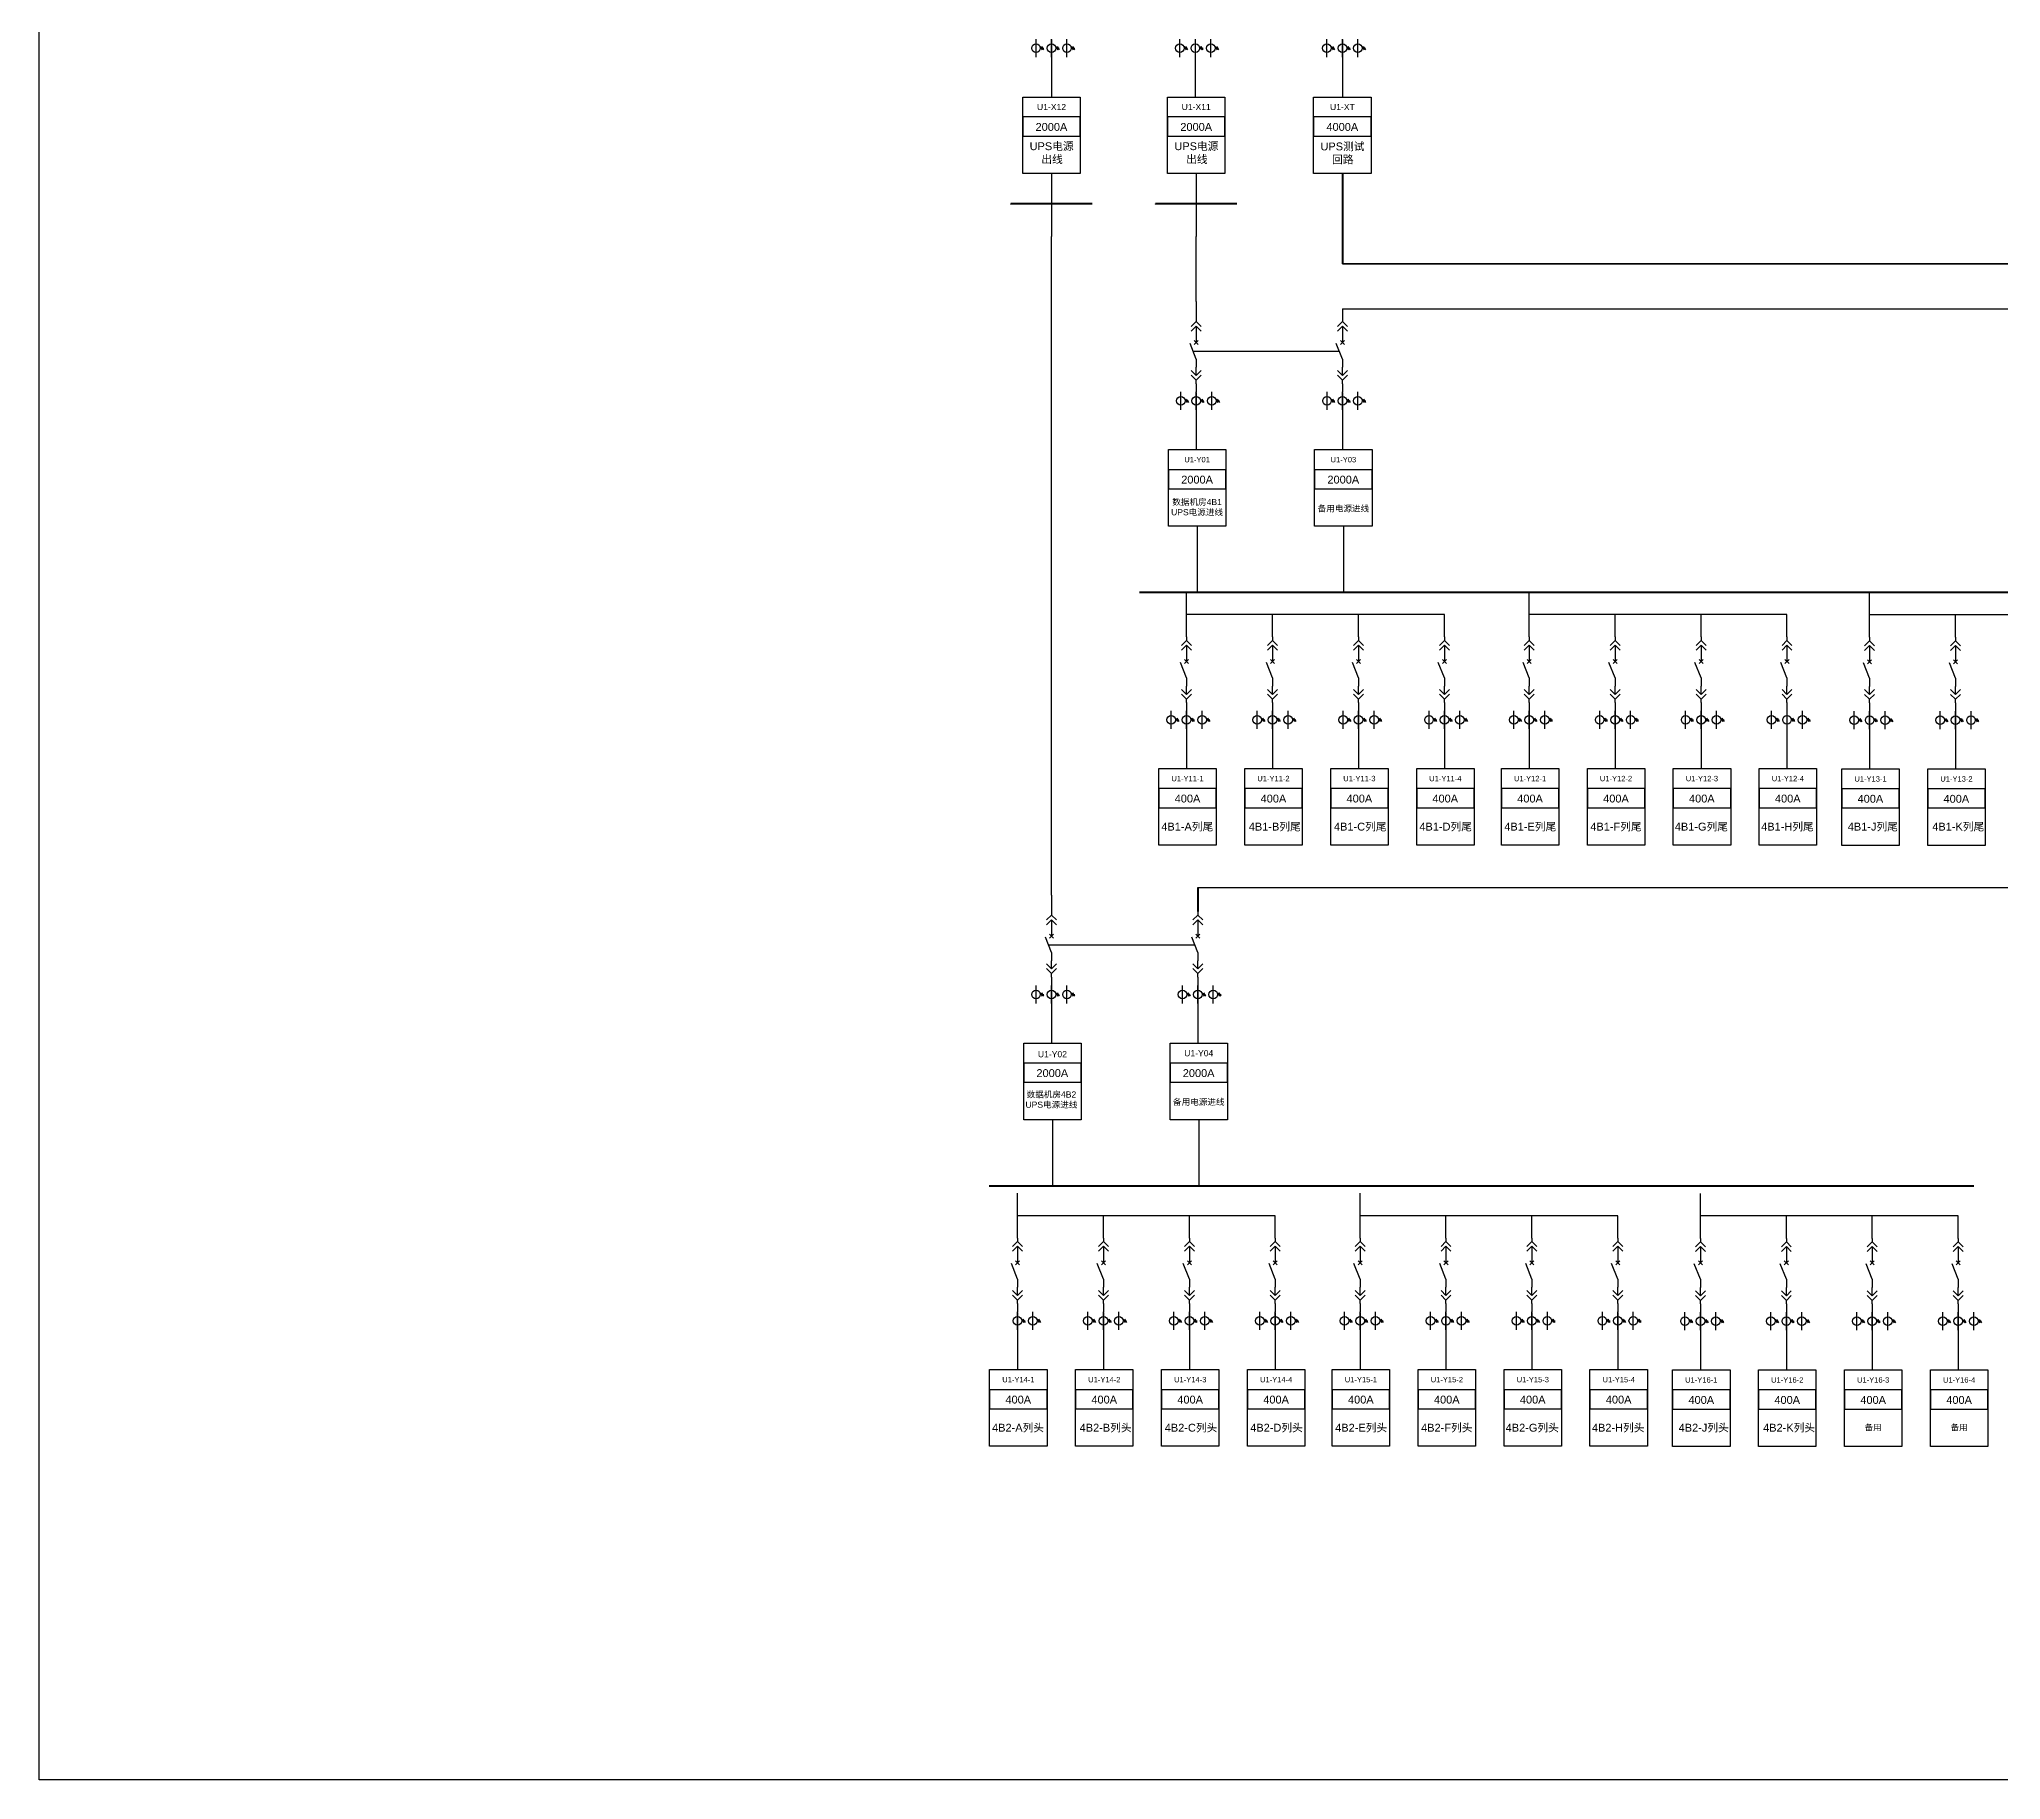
# Model space of a CAD drawing. Header units: millimetres. Extents: x -3460 to -460, y 6070 to 9130.
# Drawn here: x -1465.7 to -1287.6, y 6490.8 to 6648.8 of the extents above; entities that cross this region are included whole.
import ezdxf
from ezdxf.enums import TextEntityAlignment as Align

# ---------------------------------------------------------------- set-up
doc = ezdxf.new("R2010")
doc.units = ezdxf.units.MM
doc.header["$LTSCALE"] = 1000
doc.header["$MEASUREMENT"] = 0
doc.linetypes.add('HIDDEN', pattern=[0.375, 0.25, -0.125])
doc.styles.get("Standard").update_dxf_attribs({"font": 'arial.ttf'})

# ---------------------------------------------------------------- blocks, each defined once
blk = doc.blocks.new('DYDQAA03')
at = {"color": 0}
for points in [[(0, 0), (0, -1.5)], [(-2.12, -3.62), (0, -1.5)], [(-2.12, -5.62), (0, -3.5)], [(2.12, -3.62), (0, -1.5)], [(2.12, -5.62), (0, -3.5)], [(0, -3.5), (0, -7)]]:
    blk.add_lwpolyline(points, dxfattribs=at)
blk = doc.blocks.new('DYDQAA09')
at = {"color": 0}
blk.add_lwpolyline([(0, 0), (0, -3.5)], dxfattribs=at)
blk.add_lwpolyline([(0, 0), (0, -3.5)], dxfattribs=at)
blk.add_lwpolyline([(0, 0), (0, -3.5)], dxfattribs=at)
blk.add_lwpolyline([(0, 0), (0, -3.5)], dxfattribs=at)
blk.add_lwpolyline([(0, 0), (0, -3.5)], dxfattribs=at)
blk.add_lwpolyline([(0, 0), (0, -3.5)], dxfattribs=at)
blk.add_lwpolyline([(0, 0), (0, -3.5)], dxfattribs=at)
blk.add_lwpolyline([(0, 0), (0, -3.5)], dxfattribs=at)
blk.add_lwpolyline([(0, 0), (0, -3.5)], dxfattribs=at)
blk = doc.blocks.new('DYDQ0201')
at = {"color": 0}
for points in [[(0.86, -0.86), (-0.86, 0.86)], [(-0.86, -0.86), (0.86, 0.86)], [(0, -7), (-2.61, -0.37)]]:
    blk.add_lwpolyline(points, dxfattribs=at)
blk = doc.blocks.new('DYDQAA04')
at = {"color": 0}
for points in [[(0, -3.5), (0, 0)], [(-2.12, -1.38), (0, -3.5)], [(-2.12, -3.38), (0, -5.5)], [(2.12, -1.38), (0, -3.5)], [(2.12, -3.38), (0, -5.5)], [(0, -7), (0, -5.5)]]:
    blk.add_lwpolyline(points, dxfattribs=at)
blk = doc.blocks.new('A$C03DD39B5')
for p, q in [((417, 475), (283, 392)), ((417, 422), (283, 339)), ((350, 333), (350, 467))]:
    blk.add_line(p, q)
blk.add_lwpolyline([(700, 167), (0, 167)])
blk.add_circle((350, 167), 167)
blk = doc.blocks.new('DYDQAA05')
at = {"color": 0}
blk.add_lwpolyline([(0, 0), (0, -7)], dxfattribs=at)

msp = doc.modelspace()

# ---------------------------------------------------------------- linework, layer by layer
for p, q in [((-1373.78, 6648.8, 18716.39), (-1373.78, 6647.16, 18716.39)), ((-1360.73, 6648.8, 18716.39), (-1360.73, 6647.16, 18716.39)), ((-1347.38, 6648.8, 18716.39), (-1347.38, 6647.16, 18716.39)), ((-1373.78, 6647.16, 18716.39), (-1373.78, 6643.59, 18716.39)), ((-1360.73, 6647.16, 18716.39), (-1360.73, 6643.59, 18716.39)), ((-1347.38, 6647.16, 18716.39), (-1347.38, 6643.59, 18716.39)), ((-1373.78, 6636.64, 18716.39), (-1373.78, 6630.92, 18716.39)), ((-1360.65, 6636.64, 18684.9), (-1360.65, 6630.92, 18684.9)), ((-1373.78, 6571.12, 15949.84), (-1373.78, 6630.92, 17333.12)), ((-1360.65, 6625.01, 15918.35), (-1360.65, 6630.92, 17301.63)), ((-1360.65, 6616.77, 18119.57), (-1360.65, 6615.13, 18119.57)), ((-1360.65, 6615.13, 18119.57), (-1360.65, 6611.57, 18119.57)), ((-1360.57, 6604.62, 18088.08), (-1360.57, 6598.63, 18559.63)), ((-1361.52, 6594.56, 15131.89), (-1361.52, 6598.63, 16515.17)), ((-1330.43, 6594.56, 15131.89), (-1330.43, 6598.63, 16515.17)), ((-1299.53, 6594.54, 15131.89), (-1299.53, 6598.61, 16515.17)), ((-1353.72, 6596.6, 16515.17), (-1361.52, 6596.6, 15823.53)), ((-1353.72, 6594.56, 16515.17), (-1353.72, 6596.6, 16515.17)), ((-1345.92, 6596.6, 17206.81), (-1353.72, 6596.6, 16515.17)), ((-1345.92, 6594.56, 17206.81), (-1345.92, 6596.6, 17206.81)), ((-1338.12, 6596.6, 17898.44), (-1345.92, 6596.6, 17206.81)), ((-1338.12, 6594.56, 17898.44), (-1338.12, 6596.6, 17898.44)), ((-1322.63, 6596.6, 16515.17), (-1330.43, 6596.6, 15823.53)), ((-1322.63, 6594.56, 16515.17), (-1322.63, 6596.6, 16515.17)), ((-1314.83, 6596.6, 17206.81), (-1322.63, 6596.6, 16515.17)), ((-1314.83, 6594.56, 17206.81), (-1314.83, 6596.6, 17206.81)), ((-1307.03, 6596.6, 17898.44), (-1314.83, 6596.6, 17206.81)), ((-1307.03, 6594.56, 17898.44), (-1307.03, 6596.6, 17898.44)), ((-1291.73, 6596.57, 16515.17), (-1299.53, 6596.57, 15823.53)), ((-1291.73, 6594.54, 16515.17), (-1291.73, 6596.57, 16515.17)), ((-1283.93, 6596.57, 17206.81), (-1291.73, 6596.57, 16515.17)), ((-1361.52, 6587.81, 17333.11), (-1361.52, 6586.17, 17333.11)), ((-1353.72, 6587.81, 18716.38), (-1353.72, 6586.17, 18716.38)), ((-1345.92, 6587.81, 19408.02), (-1345.92, 6586.17, 19408.02)), ((-1338.12, 6587.81, 20099.66), (-1338.12, 6586.17, 20099.66)), ((-1330.43, 6587.81, 17333.11), (-1330.43, 6586.17, 17333.11)), ((-1322.63, 6587.81, 18716.38), (-1322.63, 6586.17, 18716.38)), ((-1314.83, 6587.81, 19408.02), (-1314.83, 6586.17, 19408.02)), ((-1307.03, 6587.81, 20099.66), (-1307.03, 6586.17, 20099.66)), ((-1299.53, 6587.79, 17333.11), (-1299.53, 6586.15, 17333.11)), ((-1291.73, 6587.79, 18716.38), (-1291.73, 6586.15, 18716.38)), ((-1361.52, 6586.17, 17333.11), (-1361.52, 6582.61, 17333.11)), ((-1353.72, 6586.17, 18716.38), (-1353.72, 6582.61, 18716.38)), ((-1345.92, 6586.17, 19408.02), (-1345.92, 6582.61, 19408.02)), ((-1338.12, 6586.17, 20099.66), (-1338.12, 6582.61, 20099.66)), ((-1330.43, 6586.17, 17333.11), (-1330.43, 6582.61, 17333.11)), ((-1322.63, 6586.17, 18716.38), (-1322.63, 6582.61, 18716.38)), ((-1314.83, 6586.17, 19408.02), (-1314.83, 6582.61, 19408.02)), ((-1307.03, 6586.17, 20099.66), (-1307.03, 6582.61, 20099.66)), ((-1299.53, 6586.15, 17333.11), (-1299.53, 6582.58, 17333.11)), ((-1291.73, 6586.15, 18716.38), (-1291.73, 6582.58, 18716.38)), ((-1373.78, 6562.88, 18151.06), (-1373.78, 6561.24, 18151.06)), ((-1373.78, 6561.24, 18151.06), (-1373.78, 6557.67, 18151.06)), ((-1373.7, 6550.72, 18119.57), (-1373.7, 6544.73, 18591.11)), ((-1376.87, 6539.98, -6304.14), (-1376.87, 6544.05, -4920.86)), ((-1345.78, 6539.98, -6304.14), (-1345.78, 6544.05, -4920.86)), ((-1314.89, 6539.95, -6304.14), (-1314.89, 6544.02, -4920.86)), ((-1369.07, 6542.01, -4920.86), (-1376.87, 6542.01, -5612.5)), ((-1369.07, 6539.98, -4920.86), (-1369.07, 6542.01, -4920.86)), ((-1361.27, 6542.01, -4229.22), (-1369.07, 6542.01, -4920.86)), ((-1361.27, 6539.98, -4229.22), (-1361.27, 6542.01, -4229.22)), ((-1353.48, 6542.01, -3537.58), (-1361.27, 6542.01, -4229.22)), ((-1353.48, 6539.98, -3537.58), (-1353.48, 6542.01, -3537.58)), ((-1337.98, 6542.01, -4920.86), (-1345.78, 6542.01, -5612.5)), ((-1337.98, 6539.98, -4920.86), (-1337.98, 6542.01, -4920.86)), ((-1330.19, 6542.01, -4229.22), (-1337.98, 6542.01, -4920.86)), ((-1330.19, 6539.98, -4229.22), (-1330.19, 6542.01, -4229.22)), ((-1322.39, 6542.01, -3537.58), (-1330.19, 6542.01, -4229.22)), ((-1322.39, 6539.98, -3537.58), (-1322.39, 6542.01, -3537.58)), ((-1307.09, 6541.99, -4920.86), (-1314.89, 6541.99, -5612.5)), ((-1307.09, 6539.95, -4920.86), (-1307.09, 6541.99, -4920.86)), ((-1299.29, 6541.99, -4229.22), (-1307.09, 6541.99, -4920.86)), ((-1299.29, 6539.95, -4229.22), (-1299.29, 6541.99, -4229.22)), ((-1291.49, 6541.99, -3537.58), (-1299.29, 6541.99, -4229.22)), ((-1291.49, 6539.95, -3537.58), (-1291.49, 6541.99, -3537.58)), ((-1376.87, 6533.23, -4102.92), (-1376.87, 6531.59, -4102.92)), ((-1369.07, 6533.23, -2719.65), (-1369.07, 6531.59, -2719.65)), ((-1361.27, 6533.23, -2028.01), (-1361.27, 6531.59, -2028.01)), ((-1353.48, 6533.23, -1336.37), (-1353.48, 6531.59, -1336.37)), ((-1345.78, 6533.23, -4102.92), (-1345.78, 6531.59, -4102.92)), ((-1337.98, 6533.23, -2719.65), (-1337.98, 6531.59, -2719.65)), ((-1330.19, 6533.23, -2028.01), (-1330.19, 6531.59, -2028.01)), ((-1322.39, 6533.23, -1336.37), (-1322.39, 6531.59, -1336.37)), ((-1314.89, 6533.21, -4102.92), (-1314.89, 6531.57, -4102.92)), ((-1307.09, 6533.21, -2719.65), (-1307.09, 6531.57, -2719.65)), ((-1299.29, 6533.21, -2028.01), (-1299.29, 6531.57, -2028.01)), ((-1291.49, 6533.21, -1336.37), (-1291.49, 6531.57, -1336.37)), ((-1376.87, 6531.59, -4102.92), (-1376.87, 6528.03, -4102.92)), ((-1369.07, 6531.59, -2719.65), (-1369.07, 6528.03, -2719.65)), ((-1361.27, 6531.59, -2028.01), (-1361.27, 6528.03, -2028.01)), ((-1353.48, 6531.59, -1336.37), (-1353.48, 6528.03, -1336.37)), ((-1345.78, 6531.59, -4102.92), (-1345.78, 6528.03, -4102.92)), ((-1337.98, 6531.59, -2719.65), (-1337.98, 6528.03, -2719.65)), ((-1330.19, 6531.59, -2028.01), (-1330.19, 6528.03, -2028.01)), ((-1322.39, 6531.59, -1336.37), (-1322.39, 6528.03, -1336.37)), ((-1314.89, 6531.57, -4102.92), (-1314.89, 6528, -4102.92)), ((-1307.09, 6531.57, -2719.65), (-1307.09, 6528, -2719.65)), ((-1299.29, 6531.57, -2028.01), (-1299.29, 6528, -2028.01)), ((-1291.49, 6531.57, -1336.37), (-1291.49, 6528, -1336.37))]:
    msp.add_line(p, q)
at = {"color": 6, "lineweight": 40, "true_color": 0xff00ff}
msp.add_line((-1347.38, 6636.64, 18683.88), (-1347.38, 6628.45, 16608.97), dxfattribs=at)
at = {"color": 6, "lineweight": 35, "true_color": 0xff00ff}
msp.add_line((-1347.38, 6628.45, 16608.97), (-1127.8, 6628.45, 16608.97), dxfattribs=at)
at = {"color": 5}
for p, q in [((-1347.38, 6624.35, 13873.9), (-1347.38, 6623.52, 15918.35)), ((-1347.38, 6616.77, 18119.57), (-1347.38, 6615.13, 18119.57)), ((-1347.38, 6615.13, 18119.57), (-1347.38, 6611.57, 18119.57)), ((-1347.29, 6604.62, 18088.08), (-1347.29, 6598.63, 18559.63)), ((-1360.5, 6562.88, 19755.44), (-1360.5, 6561.24, 19755.44)), ((-1360.5, 6561.24, 19755.44), (-1360.5, 6557.67, 19755.44)), ((-1360.42, 6550.72, 19723.95), (-1360.42, 6544.73, 20195.5))]:
    msp.add_line(p, q, dxfattribs=at)
at = {"color": 3, "lineweight": 30, "true_color": 0x00ff00}
for p, q in [((-1347.38, 6624.35, 14896.12), (-1208.03, 6624.35, 3956.7)), ((-1360.5, 6571.81, 14818.13), (-1250.63, 6571.81, -6431.83))]:
    msp.add_line(p, q, dxfattribs=at)
at = {"linetype": 'HIDDEN', "ltscale": 2}
for p, q in [((-1360.92, 6620.5, 15918.35), (-1347.64, 6620.5, 15918.35)), ((-1374.06, 6566.61, 17554.23), (-1360.78, 6566.61, 17554.23))]:
    msp.add_line(p, q, dxfattribs=at)
at = {"color": 1, "lineweight": 40}
for p, q in [((-1365.79, 6598.63, 18559.63), (-1277, 6598.63, 18559.63)), ((-1379.43, 6544.73, 18591.11), (-1290.06, 6544.73, 18591.11))]:
    msp.add_line(p, q, dxfattribs=at)
at = {"color": 5, "lineweight": 40}
msp.add_line((-1360.5, 6571.81, 14818.13), (-1360.5, 6569.63, 17554.23), dxfattribs=at)
at = {"color": 1, "lineweight": 30, "ltscale": 0.002916}
msp.add_lwpolyline([(-1465.66, 6806.47), (-1111.46, 6806.47), (-1111.46, 6490.78), (-1465.66, 6490.78)], close=True, dxfattribs=at)
for points, elevation in [([(-1376.39, 6643.59), (-1371.18, 6643.59), (-1371.18, 6636.64), (-1376.39, 6636.64)], 18716.39), ([(-1363.25, 6643.59), (-1358.04, 6643.59), (-1358.04, 6636.64), (-1363.25, 6636.64)], 18684.9), ([(-1376.39, 6640.04), (-1371.18, 6640.04), (-1371.18, 6641.78), (-1376.39, 6641.78)], 18716.39), ([(-1363.25, 6640.04), (-1358.04, 6640.04), (-1358.04, 6641.78), (-1363.25, 6641.78)], 18684.9), ([(-1363.17, 6611.57), (-1357.96, 6611.57), (-1357.96, 6604.62), (-1363.17, 6604.62)], 18088.08), ([(-1363.17, 6608.02), (-1357.96, 6608.02), (-1357.96, 6609.75), (-1363.17, 6609.75)], 18088.08), ([(-1364.04, 6582.61), (-1358.83, 6582.61), (-1358.83, 6575.65), (-1364.04, 6575.65)], 17301.62), ([(-1356.24, 6582.61), (-1351.03, 6582.61), (-1351.03, 6575.65), (-1356.24, 6575.65)], 18684.89), ([(-1348.44, 6582.61), (-1343.23, 6582.61), (-1343.23, 6575.65), (-1348.44, 6575.65)], 19376.53), ([(-1340.64, 6582.61), (-1335.43, 6582.61), (-1335.43, 6575.65), (-1340.64, 6575.65)], 20068.17), ([(-1332.95, 6582.61), (-1327.74, 6582.61), (-1327.74, 6575.65), (-1332.95, 6575.65)], 17301.62), ([(-1325.15, 6582.61), (-1319.94, 6582.61), (-1319.94, 6575.65), (-1325.15, 6575.65)], 18684.89), ([(-1317.35, 6582.61), (-1312.14, 6582.61), (-1312.14, 6575.65), (-1317.35, 6575.65)], 19376.53), ([(-1309.55, 6582.61), (-1304.34, 6582.61), (-1304.34, 6575.65), (-1309.55, 6575.65)], 20068.17), ([(-1302.05, 6582.58), (-1296.84, 6582.58), (-1296.84, 6575.63), (-1302.05, 6575.63)], 17301.62), ([(-1294.25, 6582.58), (-1289.04, 6582.58), (-1289.04, 6575.63), (-1294.25, 6575.63)], 18684.89), ([(-1364.04, 6579.05), (-1358.83, 6579.05), (-1358.83, 6580.79), (-1364.04, 6580.79)], 17301.62), ([(-1356.24, 6579.05), (-1351.03, 6579.05), (-1351.03, 6580.79), (-1356.24, 6580.79)], 18684.89), ([(-1348.44, 6579.05), (-1343.23, 6579.05), (-1343.23, 6580.79), (-1348.44, 6580.79)], 19376.53), ([(-1340.64, 6579.05), (-1335.43, 6579.05), (-1335.43, 6580.79), (-1340.64, 6580.79)], 20068.17), ([(-1332.95, 6579.05), (-1327.74, 6579.05), (-1327.74, 6580.79), (-1332.95, 6580.79)], 17301.62), ([(-1325.15, 6579.05), (-1319.94, 6579.05), (-1319.94, 6580.79), (-1325.15, 6580.79)], 18684.89), ([(-1317.35, 6579.05), (-1312.14, 6579.05), (-1312.14, 6580.79), (-1317.35, 6580.79)], 19376.53), ([(-1309.55, 6579.05), (-1304.34, 6579.05), (-1304.34, 6580.79), (-1309.55, 6580.79)], 20068.17), ([(-1302.05, 6579.03), (-1296.84, 6579.03), (-1296.84, 6580.77), (-1302.05, 6580.77)], 17301.62), ([(-1294.25, 6579.03), (-1289.04, 6579.03), (-1289.04, 6580.77), (-1294.25, 6580.77)], 18684.89), ([(-1376.31, 6557.67), (-1371.1, 6557.67), (-1371.1, 6550.72), (-1376.31, 6550.72)], 18119.57), ([(-1376.31, 6554.12), (-1371.1, 6554.12), (-1371.1, 6555.86), (-1376.31, 6555.86)], 18119.57), ([(-1379.4, 6528.03), (-1374.19, 6528.03), (-1374.19, 6521.07), (-1379.4, 6521.07)], -4134.41), ([(-1371.6, 6528.03), (-1366.39, 6528.03), (-1366.39, 6521.07), (-1371.6, 6521.07)], -2751.13), ([(-1363.8, 6528.03), (-1358.59, 6528.03), (-1358.59, 6521.07), (-1363.8, 6521.07)], -2059.5), ([(-1356, 6528.03), (-1350.79, 6528.03), (-1350.79, 6521.07), (-1356, 6521.07)], -1367.86), ([(-1348.31, 6528.03), (-1343.1, 6528.03), (-1343.1, 6521.07), (-1348.31, 6521.07)], -4134.41), ([(-1340.51, 6528.03), (-1335.3, 6528.03), (-1335.3, 6521.07), (-1340.51, 6521.07)], -2751.13), ([(-1332.71, 6528.03), (-1327.5, 6528.03), (-1327.5, 6521.07), (-1332.71, 6521.07)], -2059.5), ([(-1324.91, 6528.03), (-1319.7, 6528.03), (-1319.7, 6521.07), (-1324.91, 6521.07)], -1367.86), ([(-1317.41, 6528), (-1312.2, 6528), (-1312.2, 6521.05), (-1317.41, 6521.05)], -4134.41), ([(-1309.61, 6528), (-1304.4, 6528), (-1304.4, 6521.05), (-1309.61, 6521.05)], -2751.13), ([(-1301.81, 6528), (-1296.6, 6528), (-1296.6, 6521.05), (-1301.81, 6521.05)], -2059.5), ([(-1294.01, 6528), (-1288.8, 6528), (-1288.8, 6521.05), (-1294.01, 6521.05)], -1367.86), ([(-1379.4, 6524.47), (-1374.19, 6524.47), (-1374.19, 6526.21), (-1379.4, 6526.21)], -4134.41), ([(-1371.6, 6524.47), (-1366.39, 6524.47), (-1366.39, 6526.21), (-1371.6, 6526.21)], -2751.13), ([(-1363.8, 6524.47), (-1358.59, 6524.47), (-1358.59, 6526.21), (-1363.8, 6526.21)], -2059.5), ([(-1356, 6524.47), (-1350.79, 6524.47), (-1350.79, 6526.21), (-1356, 6526.21)], -1367.86), ([(-1348.31, 6524.47), (-1343.1, 6524.47), (-1343.1, 6526.21), (-1348.31, 6526.21)], -4134.41), ([(-1340.51, 6524.47), (-1335.3, 6524.47), (-1335.3, 6526.21), (-1340.51, 6526.21)], -2751.13), ([(-1332.71, 6524.47), (-1327.5, 6524.47), (-1327.5, 6526.21), (-1332.71, 6526.21)], -2059.5), ([(-1324.91, 6524.47), (-1319.7, 6524.47), (-1319.7, 6526.21), (-1324.91, 6526.21)], -1367.86), ([(-1317.41, 6524.45), (-1312.2, 6524.45), (-1312.2, 6526.18), (-1317.41, 6526.18)], -4134.41), ([(-1309.61, 6524.45), (-1304.4, 6524.45), (-1304.4, 6526.18), (-1309.61, 6526.18)], -2751.13), ([(-1301.81, 6524.45), (-1296.6, 6524.45), (-1296.6, 6526.18), (-1301.81, 6526.18)], -2059.5), ([(-1294.01, 6524.45), (-1288.8, 6524.45), (-1288.8, 6526.18), (-1294.01, 6526.18)], -1367.86)]:
    msp.add_lwpolyline(points, close=True, dxfattribs=dict(elevation=elevation))
at = {"color": 1, "elevation": 18683.88}
for points in [[(-1349.99, 6643.59), (-1344.78, 6643.59), (-1344.78, 6636.64), (-1349.99, 6636.64)], [(-1349.99, 6640.04), (-1344.78, 6640.04), (-1344.78, 6641.78), (-1349.99, 6641.78)]]:
    msp.add_lwpolyline(points, close=True, dxfattribs=at)
at = {"color": 1, "lineweight": 40, "ltscale": 100}
for points, elevation in [([(-1370.1, 6633.88), (-1377.47, 6633.88), (-1377.47, 6633.88)], 8215.37), ([(-1356.96, 6633.88), (-1364.33, 6633.88), (-1364.33, 6633.88)], 8183.89)]:
    msp.add_lwpolyline(points, dxfattribs=dict(at, elevation=elevation))
at = {"color": 5}
for points, elevation in [([(-1349.9, 6611.57), (-1344.69, 6611.57), (-1344.69, 6604.62), (-1349.9, 6604.62)], 18088.08), ([(-1349.9, 6608.02), (-1344.69, 6608.02), (-1344.69, 6609.75), (-1349.9, 6609.75)], 18088.08), ([(-1363.02, 6557.67), (-1357.81, 6557.67), (-1357.81, 6550.72), (-1363.02, 6550.72)], 19723.95), ([(-1363.02, 6554.12), (-1357.81, 6554.12), (-1357.81, 6555.86), (-1363.02, 6555.86)], 19723.95)]:
    msp.add_lwpolyline(points, close=True, dxfattribs=dict(at, elevation=elevation))

# ---------------------------------------------------------------- block references
at = {"linetype": 'Continuous', "xscale": 0.002338875, "yscale": 0.002338875, "zscale": 0.002338875, "rotation": 270}
for p in [(-1375.58, 6648.84, 18716.39), (-1374.17, 6648.84, 18716.39), (-1372.77, 6648.84, 18716.39), (-1362.52, 6648.84, 18716.39), (-1361.12, 6648.84, 18716.39), (-1359.71, 6648.84, 18716.39), (-1349.18, 6648.84, 18716.39), (-1347.77, 6648.84, 18716.39), (-1346.37, 6648.84, 18716.39), (-1362.44, 6616.82, 18119.57), (-1361.04, 6616.82, 18119.57), (-1359.63, 6616.82, 18119.57), (-1363.31, 6587.86, 17333.11), (-1361.91, 6587.86, 17333.11), (-1360.5, 6587.86, 17333.11), (-1355.51, 6587.86, 18716.38), (-1354.11, 6587.86, 18716.38), (-1352.7, 6587.86, 18716.38), (-1347.71, 6587.86, 19408.02), (-1346.31, 6587.86, 19408.02), (-1344.9, 6587.86, 19408.02), (-1339.91, 6587.86, 20099.66), (-1338.51, 6587.86, 20099.66), (-1337.11, 6587.86, 20099.66), (-1332.22, 6587.86, 17333.11), (-1330.82, 6587.86, 17333.11), (-1329.41, 6587.86, 17333.11), (-1324.42, 6587.86, 18716.38), (-1323.02, 6587.86, 18716.38), (-1321.61, 6587.86, 18716.38), (-1316.62, 6587.86, 19408.02), (-1315.22, 6587.86, 19408.02), (-1313.82, 6587.86, 19408.02), (-1308.82, 6587.86, 20099.66), (-1307.42, 6587.86, 20099.66), (-1306.02, 6587.86, 20099.66), (-1301.32, 6587.83, 17333.11), (-1299.92, 6587.83, 17333.11), (-1298.52, 6587.83, 17333.11), (-1293.52, 6587.83, 18716.38), (-1292.12, 6587.83, 18716.38), (-1290.72, 6587.83, 18716.38), (-1375.58, 6562.92, 18151.06), (-1374.17, 6562.92, 18151.06), (-1372.77, 6562.92, 18151.06), (-1377.26, 6533.27, -4102.92), (-1375.86, 6533.27, -4102.92), (-1370.87, 6533.27, -2719.65), (-1369.46, 6533.27, -2719.65), (-1368.06, 6533.27, -2719.65), (-1363.07, 6533.27, -2028.01), (-1361.66, 6533.27, -2028.01), (-1360.26, 6533.27, -2028.01), (-1355.27, 6533.27, -1336.37), (-1353.87, 6533.27, -1336.37), (-1352.46, 6533.27, -1336.37), (-1347.58, 6533.27, -4102.92), (-1346.17, 6533.27, -4102.92), (-1344.77, 6533.27, -4102.92), (-1339.78, 6533.27, -2719.65), (-1338.37, 6533.27, -2719.65), (-1336.97, 6533.27, -2719.65), (-1331.98, 6533.27, -2028.01), (-1330.58, 6533.27, -2028.01), (-1329.17, 6533.27, -2028.01), (-1324.18, 6533.27, -1336.37), (-1322.78, 6533.27, -1336.37), (-1321.37, 6533.27, -1336.37), (-1316.68, 6533.25, -4102.92), (-1315.28, 6533.25, -4102.92), (-1313.87, 6533.25, -4102.92), (-1308.88, 6533.25, -2719.65), (-1307.48, 6533.25, -2719.65), (-1306.07, 6533.25, -2719.65), (-1301.08, 6533.25, -2028.01), (-1299.68, 6533.25, -2028.01), (-1298.27, 6533.25, -2028.01), (-1293.28, 6533.25, -1336.37), (-1291.88, 6533.25, -1336.37), (-1290.47, 6533.25, -1336.37)]:
    msp.add_blockref('A$C03DD39B5', p, dxfattribs=at)
at = {"xscale": 0.2128954749704126, "yscale": 0.2128954749704126, "zscale": 0.2128954749704126}
for name, p in [('DYDQAA05', (-1360.65, 6625.01, 15918.35)), ('DYDQAA03', (-1360.65, 6623.52, 15918.35)), ('DYDQ0201', (-1360.65, 6621.29, 15918.35)), ('DYDQAA09', (-1360.65, 6622.03, 15918.35)), ('DYDQAA09', (-1360.65, 6619.8, 15918.35)), ('DYDQAA04', (-1360.65, 6619.05, 15918.35)), ('DYDQAA09', (-1360.65, 6617.56, 15918.35)), ('DYDQAA03', (-1361.52, 6594.56, 15131.89)), ('DYDQAA03', (-1353.72, 6594.56, 16515.17)), ('DYDQAA03', (-1345.92, 6594.56, 17206.81)), ('DYDQAA03', (-1338.12, 6594.56, 17898.44)), ('DYDQAA03', (-1330.43, 6594.56, 15131.89)), ('DYDQAA03', (-1322.63, 6594.56, 16515.17)), ('DYDQAA03', (-1314.83, 6594.56, 17206.81)), ('DYDQAA03', (-1307.03, 6594.56, 17898.44)), ('DYDQAA03', (-1299.53, 6594.54, 15131.89)), ('DYDQAA03', (-1291.73, 6594.54, 16515.17)), ('DYDQ0201', (-1361.52, 6592.33, 15131.89)), ('DYDQAA09', (-1361.52, 6593.07, 15131.89)), ('DYDQ0201', (-1353.72, 6592.33, 16515.17)), ('DYDQAA09', (-1353.72, 6593.07, 16515.17)), ('DYDQ0201', (-1345.92, 6592.33, 17206.81)), ('DYDQAA09', (-1345.92, 6593.07, 17206.81)), ('DYDQ0201', (-1338.12, 6592.33, 17898.44)), ('DYDQAA09', (-1338.12, 6593.07, 17898.44)), ('DYDQ0201', (-1330.43, 6592.33, 15131.89)), ('DYDQAA09', (-1330.43, 6593.07, 15131.89)), ('DYDQ0201', (-1322.63, 6592.33, 16515.17)), ('DYDQAA09', (-1322.63, 6593.07, 16515.17)), ('DYDQ0201', (-1314.83, 6592.33, 17206.81)), ('DYDQAA09', (-1314.83, 6593.07, 17206.81)), ('DYDQ0201', (-1307.03, 6592.33, 17898.44)), ('DYDQAA09', (-1307.03, 6593.07, 17898.44)), ('DYDQ0201', (-1299.53, 6592.3, 15131.89)), ('DYDQAA09', (-1299.53, 6593.05, 15131.89)), ('DYDQ0201', (-1291.73, 6592.3, 16515.17)), ('DYDQAA09', (-1291.73, 6593.05, 16515.17)), ('DYDQAA09', (-1361.52, 6590.84, 15131.89)), ('DYDQAA09', (-1353.72, 6590.84, 16515.17)), ('DYDQAA09', (-1345.92, 6590.84, 17206.81)), ('DYDQAA09', (-1338.12, 6590.84, 17898.44)), ('DYDQAA09', (-1330.43, 6590.84, 15131.89)), ('DYDQAA09', (-1322.63, 6590.84, 16515.17)), ('DYDQAA09', (-1314.83, 6590.84, 17206.81)), ('DYDQAA09', (-1307.03, 6590.84, 17898.44)), ('DYDQAA09', (-1299.53, 6590.81, 15131.89)), ('DYDQAA09', (-1291.73, 6590.81, 16515.17)), ('DYDQAA04', (-1361.52, 6590.09, 15131.89)), ('DYDQAA04', (-1353.72, 6590.09, 16515.17)), ('DYDQAA04', (-1345.92, 6590.09, 17206.81)), ('DYDQAA04', (-1338.12, 6590.09, 17898.44)), ('DYDQAA04', (-1330.43, 6590.09, 15131.89)), ('DYDQAA04', (-1322.63, 6590.09, 16515.17)), ('DYDQAA04', (-1314.83, 6590.09, 17206.81)), ('DYDQAA04', (-1307.03, 6590.09, 17898.44)), ('DYDQAA04', (-1299.53, 6590.07, 15131.89)), ('DYDQAA04', (-1291.73, 6590.07, 16515.17)), ('DYDQAA09', (-1361.52, 6588.6, 15131.89)), ('DYDQAA09', (-1353.72, 6588.6, 16515.17)), ('DYDQAA09', (-1345.92, 6588.6, 17206.81)), ('DYDQAA09', (-1338.12, 6588.6, 17898.44)), ('DYDQAA09', (-1330.43, 6588.6, 15131.89)), ('DYDQAA09', (-1322.63, 6588.6, 16515.17)), ('DYDQAA09', (-1314.83, 6588.6, 17206.81)), ('DYDQAA09', (-1307.03, 6588.6, 17898.44)), ('DYDQAA09', (-1299.53, 6588.58, 15131.89)), ('DYDQAA09', (-1291.73, 6588.58, 16515.17)), ('DYDQAA05', (-1373.78, 6571.12, 15949.84)), ('DYDQAA03', (-1373.78, 6569.63, 15949.84)), ('DYDQ0201', (-1373.78, 6567.39, 15949.84)), ('DYDQAA09', (-1373.78, 6568.14, 15949.84)), ('DYDQAA09', (-1373.78, 6565.9, 15949.84)), ('DYDQAA04', (-1373.78, 6565.16, 15949.84)), ('DYDQAA09', (-1373.78, 6563.67, 15949.84)), ('DYDQAA03', (-1376.87, 6539.98, -6304.14)), ('DYDQAA03', (-1369.07, 6539.98, -4920.86)), ('DYDQAA03', (-1361.27, 6539.98, -4229.22)), ('DYDQAA03', (-1353.48, 6539.98, -3537.58)), ('DYDQAA03', (-1345.78, 6539.98, -6304.14)), ('DYDQAA03', (-1337.98, 6539.98, -4920.86)), ('DYDQAA03', (-1330.19, 6539.98, -4229.22)), ('DYDQAA03', (-1322.39, 6539.98, -3537.58)), ('DYDQAA03', (-1314.89, 6539.95, -6304.14)), ('DYDQAA03', (-1307.09, 6539.95, -4920.86)), ('DYDQAA03', (-1299.29, 6539.95, -4229.22)), ('DYDQAA03', (-1291.49, 6539.95, -3537.58)), ('DYDQ0201', (-1376.87, 6537.74, -6304.14)), ('DYDQAA09', (-1376.87, 6538.49, -6304.14)), ('DYDQ0201', (-1369.07, 6537.74, -4920.86)), ('DYDQAA09', (-1369.07, 6538.49, -4920.86)), ('DYDQ0201', (-1361.27, 6537.74, -4229.22)), ('DYDQAA09', (-1361.27, 6538.49, -4229.22)), ('DYDQ0201', (-1353.48, 6537.74, -3537.58)), ('DYDQAA09', (-1353.48, 6538.49, -3537.58)), ('DYDQ0201', (-1345.78, 6537.74, -6304.14)), ('DYDQAA09', (-1345.78, 6538.49, -6304.14)), ('DYDQ0201', (-1337.98, 6537.74, -4920.86)), ('DYDQAA09', (-1337.98, 6538.49, -4920.86)), ('DYDQ0201', (-1330.19, 6537.74, -4229.22)), ('DYDQAA09', (-1330.19, 6538.49, -4229.22)), ('DYDQ0201', (-1322.39, 6537.74, -3537.58)), ('DYDQAA09', (-1322.39, 6538.49, -3537.58)), ('DYDQ0201', (-1314.89, 6537.72, -6304.14)), ('DYDQAA09', (-1314.89, 6538.46, -6304.14)), ('DYDQ0201', (-1307.09, 6537.72, -4920.86)), ('DYDQAA09', (-1307.09, 6538.46, -4920.86)), ('DYDQ0201', (-1299.29, 6537.72, -4229.22)), ('DYDQAA09', (-1299.29, 6538.46, -4229.22)), ('DYDQ0201', (-1291.49, 6537.72, -3537.58)), ('DYDQAA09', (-1291.49, 6538.46, -3537.58)), ('DYDQAA04', (-1376.87, 6535.51, -6304.14)), ('DYDQAA09', (-1376.87, 6536.25, -6304.14)), ('DYDQAA04', (-1369.07, 6535.51, -4920.86)), ('DYDQAA09', (-1369.07, 6536.25, -4920.86)), ('DYDQAA04', (-1361.27, 6535.51, -4229.22)), ('DYDQAA09', (-1361.27, 6536.25, -4229.22)), ('DYDQAA04', (-1353.48, 6535.51, -3537.58)), ('DYDQAA09', (-1353.48, 6536.25, -3537.58)), ('DYDQAA04', (-1345.78, 6535.51, -6304.14)), ('DYDQAA09', (-1345.78, 6536.25, -6304.14)), ('DYDQAA04', (-1337.98, 6535.51, -4920.86)), ('DYDQAA09', (-1337.98, 6536.25, -4920.86)), ('DYDQAA04', (-1330.19, 6535.51, -4229.22)), ('DYDQAA09', (-1330.19, 6536.25, -4229.22)), ('DYDQAA04', (-1322.39, 6535.51, -3537.58)), ('DYDQAA09', (-1322.39, 6536.25, -3537.58)), ('DYDQAA04', (-1314.89, 6535.48, -6304.14)), ('DYDQAA09', (-1314.89, 6536.23, -6304.14)), ('DYDQAA04', (-1307.09, 6535.48, -4920.86)), ('DYDQAA09', (-1307.09, 6536.23, -4920.86)), ('DYDQAA04', (-1299.29, 6535.48, -4229.22)), ('DYDQAA09', (-1299.29, 6536.23, -4229.22)), ('DYDQAA04', (-1291.49, 6535.48, -3537.58)), ('DYDQAA09', (-1291.49, 6536.23, -3537.58)), ('DYDQAA09', (-1376.87, 6534.02, -6304.14)), ('DYDQAA09', (-1369.07, 6534.02, -4920.86)), ('DYDQAA09', (-1361.27, 6534.02, -4229.22)), ('DYDQAA09', (-1353.48, 6534.02, -3537.58)), ('DYDQAA09', (-1345.78, 6534.02, -6304.14)), ('DYDQAA09', (-1337.98, 6534.02, -4920.86)), ('DYDQAA09', (-1330.19, 6534.02, -4229.22)), ('DYDQAA09', (-1322.39, 6534.02, -3537.58)), ('DYDQAA09', (-1314.89, 6533.99, -6304.14)), ('DYDQAA09', (-1307.09, 6533.99, -4920.86)), ('DYDQAA09', (-1299.29, 6533.99, -4229.22)), ('DYDQAA09', (-1291.49, 6533.99, -3537.58))]:
    msp.add_blockref(name, p, dxfattribs=at)
at = {"color": 5, "xscale": 0.2128954749704126, "yscale": 0.2128954749704126, "zscale": 0.2128954749704126}
for name, p in [('DYDQAA03', (-1347.38, 6623.52, 15918.35)), ('DYDQ0201', (-1347.38, 6621.29, 15918.35)), ('DYDQAA09', (-1347.38, 6622.03, 15918.35)), ('DYDQAA09', (-1347.38, 6619.8, 15918.35)), ('DYDQAA04', (-1347.38, 6619.05, 15918.35)), ('DYDQAA09', (-1347.38, 6617.56, 15918.35)), ('DYDQAA03', (-1360.5, 6569.63, 17554.23)), ('DYDQ0201', (-1360.5, 6567.39, 17554.23)), ('DYDQAA09', (-1360.5, 6568.14, 17554.23)), ('DYDQAA09', (-1360.5, 6565.9, 17554.23)), ('DYDQAA04', (-1360.5, 6565.16, 17554.23)), ('DYDQAA09', (-1360.5, 6563.67, 17554.23))]:
    msp.add_blockref(name, p, dxfattribs=at)
at = {"color": 5, "linetype": 'Continuous', "xscale": 0.002338875, "yscale": 0.002338875, "zscale": 0.002338875, "rotation": 270}
for p in [(-1349.17, 6616.82, 18119.57), (-1347.77, 6616.82, 18119.57), (-1346.36, 6616.82, 18119.57), (-1362.29, 6562.92, 19755.44), (-1360.89, 6562.92, 19755.44), (-1359.49, 6562.92, 19755.44)]:
    msp.add_blockref('A$C03DD39B5', p, dxfattribs=at)

# ---------------------------------------------------------------- texts
at = {"lineweight": 0}
for s, p in [('2000A', (-1373.79, 6640.52, 17333.12)), ('2000A', (-1360.65, 6640.52, 17301.63)), ('2000A', (-1360.57, 6608.49, 16704.8)), ('400A', (-1361.44, 6579.53, 15918.34)), ('400A', (-1353.64, 6579.53, 17301.62)), ('400A', (-1345.84, 6579.53, 17993.26)), ('400A', (-1338.05, 6579.53, 18684.89)), ('400A', (-1330.35, 6579.53, 15918.34)), ('400A', (-1322.55, 6579.53, 17301.62)), ('400A', (-1314.76, 6579.53, 17993.26)), ('400A', (-1306.96, 6579.53, 18684.89)), ('400A', (-1299.46, 6579.51, 15918.34)), ('400A', (-1291.66, 6579.51, 17301.62)), ('4B1-A列尾', (-1361.46, 6576.98, 21730.49)), ('4B1-B列尾', (-1353.52, 6576.98, 21730.49)), ('4B1-C列尾', (-1345.76, 6576.98, 21730.49)), ('4B1-D列尾', (-1338.01, 6576.98, 21730.49)), ('4B1-E列尾', (-1330.33, 6576.98, 21730.49)), ('4B1-F列尾', (-1322.55, 6576.98, 21730.49)), ('4B1-G列尾', (-1314.8, 6576.98, -2751.13)), ('4B1-H列尾', (-1306.99, 6576.98, -2751.13)), ('4B1-J列尾', (-1299.24, 6576.98, 21730.49)), ('4B1-K列尾', (-1291.49, 6576.98, 21730.49)), ('2000A', (-1373.71, 6554.6, 16736.29)), ('400A', (-1376.8, 6524.95, -5517.69)), ('400A', (-1369, 6524.95, -4134.41)), ('400A', (-1361.2, 6524.95, -3442.77)), ('400A', (-1353.4, 6524.95, -2751.13)), ('400A', (-1345.71, 6524.95, -5517.69)), ('400A', (-1337.91, 6524.95, -4134.41)), ('400A', (-1330.11, 6524.95, -3442.77)), ('400A', (-1322.31, 6524.95, -2751.13)), ('400A', (-1314.81, 6524.92, -5517.69)), ('400A', (-1307.01, 6524.92, -4134.41)), ('400A', (-1299.21, 6524.92, -3442.77)), ('400A', (-1291.41, 6524.92, -2751.13)), ('4B2-A列头', (-1376.82, 6522.4, 294.46)), ('4B2-B列头', (-1368.87, 6522.4, 294.46)), ('4B2-C列头', (-1361.12, 6522.4, 294.46)), ('4B2-D列头', (-1353.36, 6522.4, 294.46)), ('4B2-E列头', (-1345.68, 6522.4, 294.46)), ('4B2-F列头', (-1337.91, 6522.4, 294.46)), ('4B2-G列头', (-1330.15, 6522.4, -24187.16)), ('4B2-H列头', (-1322.35, 6522.4, -24187.16)), ('4B2-J列头', (-1314.59, 6522.4, 294.46)), ('4B2-K列头', (-1306.84, 6522.4, 294.46))]:
    msp.add_text(s, height=0.713, dxfattribs=at).set_placement(p, align=Align.CENTER)
at = {"color": 1, "lineweight": 0}
msp.add_text('4000A', height=0.713, dxfattribs=at).set_placement((-1347.39, 6640.52, 17300.61), align=Align.CENTER)
at = {"color": 5, "lineweight": 0}
for p in [(-1347.3, 6608.49, 16704.8), (-1360.43, 6554.6, 18340.68)]:
    msp.add_text('2000A', height=0.713, dxfattribs=at).set_placement(p, align=Align.CENTER)
at = {"width": 5.2091}
for s, insert, char_height, attachment_point in [('U1-X12', (-1373.78, 6642.68, 20791.31), 0.557, 5), ('U1-X11', (-1360.65, 6642.68, 21577.76), 0.557, 5), ('\\pi0.62243;UPS{\\fSimSun|b0|i0|c134|p2;电源\\P\\pi1.68468;出线}', (-1376.39, 6639.48, 16138.44), 0.7128, 1), ('\\pi0.62243;UPS{\\fSimSun|b0|i0|c134|p2;电源\\P\\pi1.68468;出线}', (-1363.25, 6639.48, 17395.42), 0.7128, 1), ('U1-Y01', (-1360.57, 6610.66, 18088.08), 0.49, 5), ('{\\fSimSun|b0|i0|c134|p2;\\H0.78125x;数据机房\\fArial|b0|i0|c0|p34;4B1\\PUPS\\fSimSun|b0|i0|c134|p2;电源进线\\P}', (-1360.57, 6606.32, 18088.08), 0.7128, 5), ('U1-Y11-1\\P', (-1361.44, 6581.7, 17301.62), 0.49, 5), ('U1-Y11-2\\P', (-1353.64, 6581.7, 18684.89), 0.49, 5), ('U1-Y11-3\\P', (-1345.84, 6581.7, 19376.53), 0.49, 5), ('U1-Y11-4\\P', (-1338.04, 6581.7, 20068.17), 0.49, 5), ('U1-Y12-1\\P', (-1330.35, 6581.7, 17301.62), 0.49, 5), ('U1-Y12-2\\P', (-1322.55, 6581.7, 18684.89), 0.49, 5), ('U1-Y12-3\\P', (-1314.75, 6581.7, 19376.53), 0.49, 5), ('U1-Y12-4\\P', (-1306.95, 6581.7, 20068.17), 0.49, 5), ('U1-Y13-1\\P', (-1299.45, 6581.67, 17301.62), 0.49, 5), ('U1-Y13-2\\P', (-1291.65, 6581.67, 18684.89), 0.49, 5), ('U1-Y02', (-1373.7, 6556.67, 15917.33), 0.557, 5), ('{\\fSimSun|b0|i0|c134|p2;数据机房}4B2 \\PUPS{\\fSimSun|b0|i0|c134|p2;电源进线}', (-1373.79, 6552.52, 13024.48), 0.5569, 5), ('U1-Y14-1\\P', (-1376.79, 6527.12, -4134.41), 0.49, 5), ('U1-Y14-2\\P', (-1368.99, 6527.12, -2751.13), 0.49, 5), ('U1-Y14-3\\P', (-1361.19, 6527.12, -2059.5), 0.49, 5), ('U1-Y14-4\\P', (-1353.39, 6527.12, -1367.86), 0.49, 5), ('U1-Y15-1\\P', (-1345.7, 6527.12, -4134.41), 0.49, 5), ('U1-Y15-2\\P', (-1337.9, 6527.12, -2751.13), 0.49, 5), ('U1-Y15-3\\P', (-1330.1, 6527.12, -2059.5), 0.49, 5), ('U1-Y15-4\\P', (-1322.3, 6527.12, -1367.86), 0.49, 5), ('U1-Y16-1\\P', (-1314.81, 6527.09, -4134.41), 0.49, 5), ('U1-Y16-2\\P', (-1307.01, 6527.09, -2751.13), 0.49, 5), ('U1-Y16-3\\P', (-1299.21, 6527.09, -2059.5), 0.49, 5), ('U1-Y16-4\\P', (-1291.41, 6527.09, -1367.86), 0.49, 5), ('{\\fSimSun|b0|i0|c134|p2;\\H0.78125x;备用\\P}', (-1299.21, 6522.75, -2059.5), 0.7128, 5), ('{\\fSimSun|b0|i0|c134|p2;\\H0.78125x;备用\\P}', (-1291.41, 6522.75, -1367.86), 0.7128, 5)]:
    msp.add_mtext(s, dxfattribs=dict(at, insert=insert, char_height=char_height, attachment_point=attachment_point))
at = {"color": 1, "width": 5.2091}
for s, insert, char_height, attachment_point in [('U1-XT', (-1347.38, 6642.68, 21576.74), 0.557, 5), ('\\pi0.62044;UPS{\\fSimSun|b0|i0|c134|p2;测试\\P\\pi1.67472;回路}', (-1349.99, 6639.46, 18683.88), 0.7128, 1)]:
    msp.add_mtext(s, dxfattribs=dict(at, insert=insert, char_height=char_height, attachment_point=attachment_point))
at = {"color": 5, "width": 5.2091, "attachment_point": 5}
for s, insert, char_height in [('U1-Y03', (-1347.29, 6610.66, 18088.08), 0.49), ('{\\fSimSun|b0|i0|c134|p2;\\H0.78125x;备用电源进线\\P}', (-1347.29, 6606.19, 18088.08), 0.7128), ('U1-Y04', (-1360.42, 6556.76, 19723.95), 0.557), ('{\\fSimSun|b0|i0|c134|p2;\\H0.78125x;备用电源进线\\P}', (-1360.42, 6552.3, 19723.95), 0.7128)]:
    msp.add_mtext(s, dxfattribs=dict(at, insert=insert, char_height=char_height))

doc.saveas('drawing.dxf')
